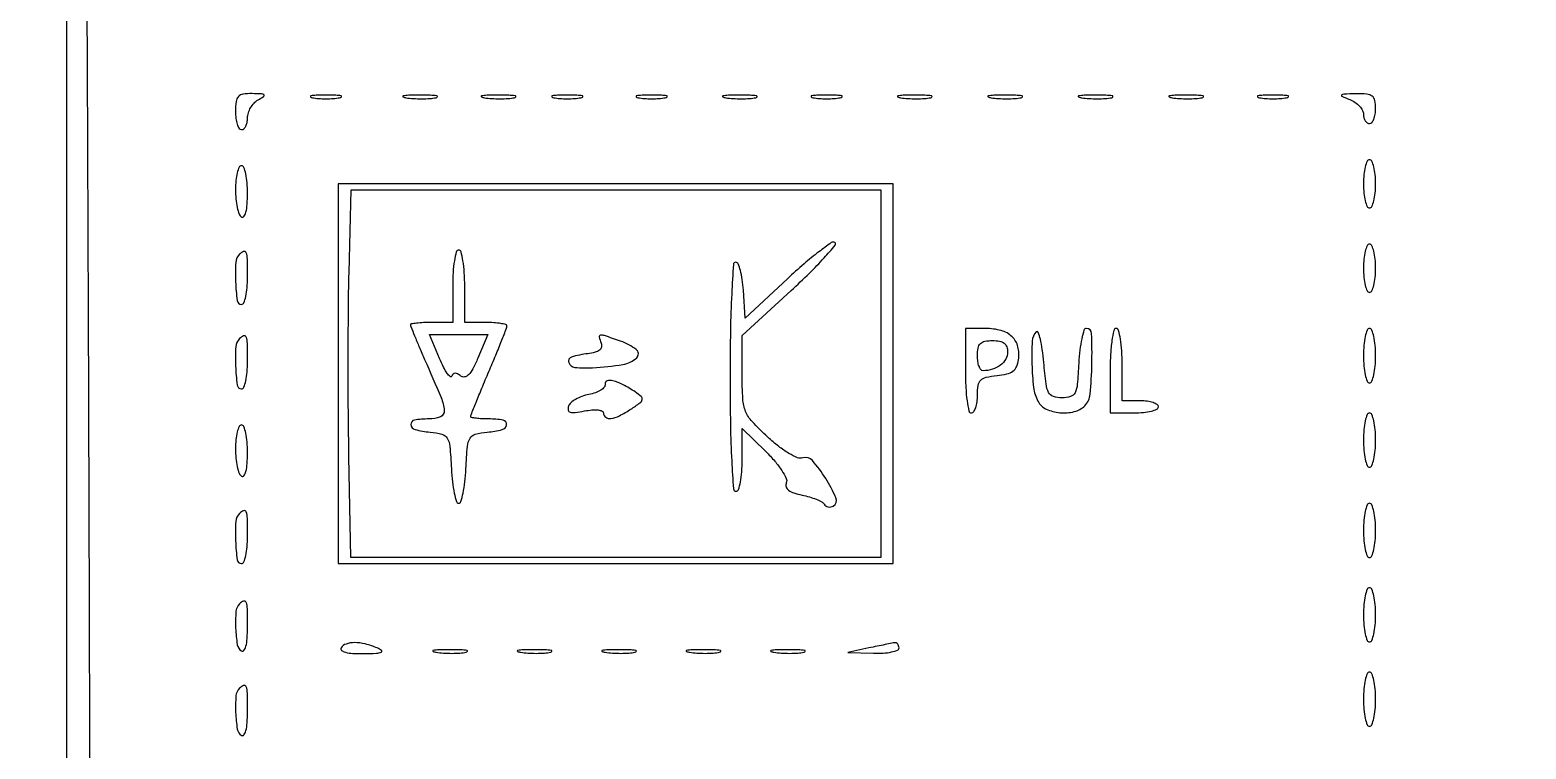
# Model space of a CAD drawing. Header units: millimetres. Extents: x 42961 to 43381, y 28224 to 28521.
# Drawn here: x 43119.85 to 43142.12, y 28348.87 to 28359.58 of the extents above; entities that cross this region are included whole.
import ezdxf

# ---------------------------------------------------------------- set-up
doc = ezdxf.new("R2010")
doc.units = ezdxf.units.MM

msp = doc.modelspace()

# ---------------------------------------------------------------- linework, layer by layer
for points in [[(43120.393, 28372.918), (43120.394, 28347.157), (43120.395, 28321.396), (43137.249, 28321.336, 0.000121), (43144.172, 28321.314, 0.000124), (43151.037, 28321.294, 0.00012), (43156.994, 28321.28, 0.000523), (43160.519, 28321.277), (43166.936, 28321.277)], [(43120.772, 28321.755), (43120.766, 28335.01, 0.000338), (43120.759, 28340.97, 0.000211), (43120.743, 28347.953, 0.000212), (43120.722, 28354.834, 0.000386), (43120.698, 28360.457)]]:
    msp.add_lwpolyline(points, format="xyb")
for points in [[(43122.908, 28358.369, 0.031626), (43122.915, 28358.266, 0.048861), (43122.935, 28358.178, 0.06271), (43122.964, 28358.118, 0.254951), (43122.998, 28358.099, 0.187159), (43123.032, 28358.113, 0.089471), (43123.062, 28358.151, 0.069297), (43123.081, 28358.207, 0.049301), (43123.088, 28358.274, -0.07832), (43123.1, 28358.348, -0.055025), (43123.134, 28358.425, -0.054601), (43123.185, 28358.493, -0.0733), (43123.245, 28358.541, 0.018559), (43123.327, 28358.593, 0.461747), (43123.33, 28358.617, 0.19488), (43123.296, 28358.632, 0.007178), (43123.155, 28358.635, 0.037388), (43123.02, 28358.627, 0.173034), (43122.951, 28358.591, 0.158172), (43122.917, 28358.518, 0.029893)], [(43124.053, 28358.575, 0.029693), (43124.145, 28358.563, 0.017887), (43124.255, 28358.559, 0.017887), (43124.366, 28358.563, 0.029693), (43124.458, 28358.575, 0.142433), (43124.485, 28358.589, 0.611425), (43124.482, 28358.602, 0.039503), (43124.4, 28358.611, 0.008087), (43124.255, 28358.614, 0.008087), (43124.111, 28358.611, 0.039503), (43124.029, 28358.602, 0.611425), (43124.026, 28358.589, 0.142433)], [(43125.447, 28358.574, 0.022548), (43125.556, 28358.562, 0.015659), (43125.681, 28358.559, 0.015827), (43125.801, 28358.563, 0.031163), (43125.896, 28358.575, 0.248898), (43125.913, 28358.589, 0.49082), (43125.906, 28358.602, 0.030832), (43125.809, 28358.611, 0.00738), (43125.648, 28358.612, 0.006817), (43125.487, 28358.61, 0.040183), (43125.403, 28358.601, 0.720633), (43125.402, 28358.588, 0.075924)], [(43126.614, 28358.574, 0.022548), (43126.724, 28358.562, 0.015659), (43126.849, 28358.559, 0.015827), (43126.969, 28358.563, 0.031163), (43127.063, 28358.575, 0.248898), (43127.081, 28358.589, 0.49082), (43127.073, 28358.602, 0.030832), (43126.976, 28358.611, 0.00738), (43126.815, 28358.612, 0.006817), (43126.654, 28358.61, 0.040183), (43126.571, 28358.601, 0.720633), (43126.569, 28358.588, 0.075924)], [(43127.646, 28358.575, 0.029693), (43127.738, 28358.563, 0.017887), (43127.848, 28358.559, 0.017887), (43127.958, 28358.563, 0.029693), (43128.05, 28358.575, 0.142433), (43128.078, 28358.589, 0.611425), (43128.074, 28358.602, 0.039503), (43127.993, 28358.611, 0.008087), (43127.848, 28358.614, 0.008087), (43127.703, 28358.611, 0.039503), (43127.622, 28358.602, 0.611425), (43127.618, 28358.589, 0.142433)], [(43128.903, 28358.575, 0.029693), (43128.995, 28358.563, 0.017887), (43129.105, 28358.559, 0.017887), (43129.215, 28358.563, 0.029693), (43129.307, 28358.575, 0.142433), (43129.335, 28358.589, 0.611425), (43129.331, 28358.602, 0.039503), (43129.25, 28358.611, 0.008087), (43129.105, 28358.614, 0.008087), (43128.961, 28358.611, 0.039503), (43128.879, 28358.602, 0.611425), (43128.875, 28358.589, 0.142433)], [(43130.207, 28358.574, 0.022548), (43130.316, 28358.562, 0.015659), (43130.441, 28358.559, 0.015827), (43130.561, 28358.563, 0.031163), (43130.656, 28358.575, 0.248898), (43130.673, 28358.589, 0.49082), (43130.666, 28358.602, 0.030832), (43130.569, 28358.611, 0.00738), (43130.408, 28358.612, 0.006817), (43130.247, 28358.61, 0.040183), (43130.163, 28358.601, 0.720633), (43130.162, 28358.588, 0.075924)], [(43131.508, 28358.575, 0.029693), (43131.6, 28358.563, 0.017887), (43131.71, 28358.559, 0.017887), (43131.82, 28358.563, 0.029693), (43131.912, 28358.575, 0.142433), (43131.94, 28358.589, 0.611425), (43131.936, 28358.602, 0.039503), (43131.855, 28358.611, 0.008087), (43131.71, 28358.614, 0.008087), (43131.565, 28358.611, 0.039503), (43131.484, 28358.602, 0.611425), (43131.48, 28358.589, 0.142433)], [(43132.811, 28358.574, 0.022548), (43132.921, 28358.562, 0.015659), (43133.046, 28358.559, 0.015827), (43133.166, 28358.563, 0.031163), (43133.26, 28358.575, 0.248898), (43133.278, 28358.589, 0.49082), (43133.27, 28358.602, 0.030832), (43133.173, 28358.611, 0.00738), (43133.012, 28358.612, 0.006817), (43132.851, 28358.61, 0.040183), (43132.768, 28358.601, 0.720633), (43132.766, 28358.588, 0.075924)], [(43134.158, 28358.574, 0.022548), (43134.268, 28358.562, 0.015659), (43134.393, 28358.559, 0.015827), (43134.513, 28358.563, 0.031163), (43134.607, 28358.575, 0.248898), (43134.625, 28358.589, 0.49082), (43134.617, 28358.602, 0.030832), (43134.521, 28358.611, 0.00738), (43134.359, 28358.612, 0.006817), (43134.199, 28358.61, 0.040183), (43134.115, 28358.601, 0.720633), (43134.113, 28358.588, 0.075924)], [(43135.506, 28358.574, 0.022548), (43135.615, 28358.562, 0.015659), (43135.74, 28358.559, 0.015827), (43135.86, 28358.563, 0.031163), (43135.955, 28358.575, 0.248898), (43135.972, 28358.589, 0.49082), (43135.965, 28358.602, 0.030832), (43135.868, 28358.611, 0.00738), (43135.706, 28358.612, 0.006817), (43135.546, 28358.61, 0.040183), (43135.462, 28358.601, 0.720633), (43135.46, 28358.588, 0.075924)], [(43136.853, 28358.574, 0.022548), (43136.962, 28358.562, 0.015659), (43137.087, 28358.559, 0.015827), (43137.207, 28358.563, 0.031163), (43137.302, 28358.575, 0.248898), (43137.319, 28358.589, 0.49082), (43137.312, 28358.602, 0.030832), (43137.215, 28358.611, 0.00738), (43137.054, 28358.612, 0.006817), (43136.893, 28358.61, 0.040183), (43136.809, 28358.601, 0.720633), (43136.808, 28358.588, 0.075924)], [(43138.154, 28358.575, 0.029693), (43138.246, 28358.563, 0.017887), (43138.356, 28358.559, 0.017887), (43138.466, 28358.563, 0.029693), (43138.558, 28358.575, 0.142433), (43138.586, 28358.589, 0.611425), (43138.582, 28358.602, 0.039503), (43138.501, 28358.611, 0.008087), (43138.356, 28358.614, 0.008087), (43138.211, 28358.611, 0.039503), (43138.13, 28358.602, 0.611425), (43138.126, 28358.589, 0.142433)], [(43139.501, 28358.546, -0.05432), (43139.578, 28358.504, -0.056546), (43139.644, 28358.448, -0.062859), (43139.688, 28358.385, -0.124258), (43139.703, 28358.327, 0.063424), (43139.71, 28358.274, 0.081398), (43139.729, 28358.23, 0.098417), (43139.759, 28358.2, 0.151176), (43139.793, 28358.189, 0.226478), (43139.827, 28358.206, 0.074992), (43139.856, 28358.255, 0.057076), (43139.876, 28358.328, 0.038131), (43139.883, 28358.414, 0.047982), (43139.871, 28358.535, 0.186024), (43139.832, 28358.598, 0.14218), (43139.753, 28358.628, 0.024478), (43139.591, 28358.632, 0.003296), (43139.408, 28358.628, 0.186193), (43139.378, 28358.615, 0.532672), (43139.381, 28358.596, 0.008153)], [(43139.703, 28357.291, 0.023598), (43139.71, 28357.153, 0.037669), (43139.729, 28357.037, 0.04382), (43139.758, 28356.954, 0.295869), (43139.793, 28356.932, 0.295869), (43139.828, 28356.954, 0.04382), (43139.856, 28357.037, 0.037669), (43139.876, 28357.153, 0.023598), (43139.883, 28357.291, 0.023598), (43139.876, 28357.429, 0.037669), (43139.856, 28357.545, 0.04382), (43139.828, 28357.628, 0.295869), (43139.793, 28357.65, 0.295869), (43139.758, 28357.628, 0.04382), (43139.729, 28357.545, 0.037669), (43139.71, 28357.429, 0.023598)], [(43122.908, 28357.206, 0.023552), (43122.915, 28357.067, 0.030444), (43122.935, 28356.94, 0.031293), (43122.963, 28356.84, 0.17067), (43122.998, 28356.797, 0.397171), (43123.035, 28356.805, 0.091154), (43123.064, 28356.868, 0.045191), (43123.082, 28356.985, 0.016966), (43123.088, 28357.151, 0.020671), (43123.081, 28357.308, 0.033326), (43123.062, 28357.44, 0.036254), (43123.033, 28357.536, 0.312055), (43122.998, 28357.56, 0.293924), (43122.963, 28357.538, 0.044731), (43122.935, 28357.456, 0.038191), (43122.915, 28357.342, 0.023957)], [(43132.518, 28354.462), (43132.518, 28351.723), (43128.572, 28351.723), (43124.627, 28351.723), (43124.598, 28353.229, -0.002862), (43124.589, 28353.896, -0.001941), (43124.587, 28354.655, -0.001955), (43124.59, 28355.389, -0.003913), (43124.599, 28355.968), (43124.629, 28357.201), (43128.573, 28357.201), (43132.518, 28357.201)], [(43122.968, 28356.243, 0.183501), (43122.913, 28356.12, 0.024868), (43122.91, 28355.833, 0.021944), (43122.934, 28355.551, 0.377276), (43122.998, 28355.495, 0.31052), (43123.033, 28355.519, 0.036969), (43123.062, 28355.613, 0.033738), (43123.081, 28355.744, 0.020945), (43123.088, 28355.899, 0.005487), (43123.085, 28356.17, 0.078357), (43123.068, 28356.265, 0.418163), (43123.03, 28356.283, 0.109736)], [(43126.142, 28355.764), (43126.142, 28355.225), (43125.827, 28355.225, 0.010069), (43125.707, 28355.223, 0.016657), (43125.605, 28355.215, 0.010619), (43125.524, 28355.205, 0.371111), (43125.513, 28355.192, 0.096511), (43125.518, 28355.167, 0.001324), (43125.575, 28355.026, 0.003678), (43125.644, 28354.863, 0.002405), (43125.725, 28354.675, -0.004622), (43125.969, 28354.106, -0.081412), (43126.016, 28353.912, -0.325817), (43125.959, 28353.821, -0.095784), (43125.788, 28353.788, 0.041043), (43125.572, 28353.771, 0.390753), (43125.52, 28353.704, 0.320616), (43125.582, 28353.631, 0.037595), (43125.805, 28353.592, -0.039346), (43125.983, 28353.56, -0.199512), (43126.062, 28353.501, -0.111137), (43126.1, 28353.382, -0.008706), (43126.124, 28353.047, 0.014666), (43126.14, 28352.849, 0.023752), (43126.166, 28352.683, 0.020326), (43126.198, 28352.556, 0.332429), (43126.231, 28352.531, 0.332429), (43126.264, 28352.556, 0.020326), (43126.296, 28352.683, 0.023752), (43126.323, 28352.849, 0.014666), (43126.339, 28353.047, -0.008706), (43126.362, 28353.382, -0.111137), (43126.4, 28353.501, -0.199512), (43126.479, 28353.56, -0.039346), (43126.658, 28353.592, 0.038009), (43126.879, 28353.63, 0.31177), (43126.943, 28353.703, 0.397992), (43126.893, 28353.77, 0.04241), (43126.68, 28353.788, -0.012373), (43126.577, 28353.791, -0.020383), (43126.49, 28353.799, -0.015477), (43126.422, 28353.81, -0.358776), (43126.411, 28353.824, -0.095173), (43126.416, 28353.85, -0.000874), (43126.49, 28354.035, -0.002934), (43126.577, 28354.247, -0.001887), (43126.68, 28354.493, 0.002645), (43126.784, 28354.739, 0.003999), (43126.871, 28354.954, 0.001598), (43126.943, 28355.14, 0.092602), (43126.95, 28355.176, 0.344726), (43126.934, 28355.195, 0.021431), (43126.857, 28355.211, 0.02441), (43126.756, 28355.222, 0.014899), (43126.635, 28355.225), (43126.321, 28355.225), (43126.321, 28355.764, 0.015416), (43126.315, 28355.972, 0.025878), (43126.295, 28356.146, 0.024068), (43126.267, 28356.276, 0.339565), (43126.231, 28356.303, 0.339565), (43126.196, 28356.276, 0.024068), (43126.168, 28356.146, 0.025878), (43126.148, 28355.972, 0.015416)], [(43131.126, 28355.877), (43130.497, 28355.291), (43130.47, 28355.707, 0.019102), (43130.453, 28355.867, 0.030348), (43130.426, 28356.001, 0.030845), (43130.392, 28356.1, 0.30497), (43130.358, 28356.123, 0.396114), (43130.321, 28356.089, 0.00312), (43130.296, 28355.65, 0.008334), (43130.278, 28355.108, 0.004093), (43130.273, 28354.417, 0.003821), (43130.278, 28353.693, 0.009325), (43130.296, 28353.16, 0.004385), (43130.322, 28352.749, 0.393821), (43130.363, 28352.711, 0.32664), (43130.398, 28352.736, 0.029522), (43130.426, 28352.848, 0.029392), (43130.446, 28352.999, 0.01809), (43130.452, 28353.178), (43130.452, 28353.645), (43130.805, 28353.301, -0.02238), (43130.938, 28353.159, -0.032609), (43131.041, 28353.021, -0.034842), (43131.107, 28352.903, -0.203882), (43131.109, 28352.834, 0.173831), (43131.108, 28352.776, 0.14914), (43131.143, 28352.727, 0.08535), (43131.22, 28352.686, 0.029657), (43131.343, 28352.654, -0.021957), (43131.454, 28352.626, -0.026283), (43131.556, 28352.591, -0.026489), (43131.637, 28352.552, -0.130985), (43131.673, 28352.518, 0.106686), (43131.698, 28352.492, 0.099435), (43131.733, 28352.477, 0.095973), (43131.771, 28352.477, 0.091883), (43131.808, 28352.491, 0.371449), (43131.847, 28352.614, 0.039406), (43131.696, 28352.901, 0.038231), (43131.498, 28353.167, 0.297656), (43131.356, 28353.207, -0.17592), (43131.277, 28353.211, -0.035434), (43131.148, 28353.275, -0.032016), (43130.996, 28353.379, -0.020856), (43130.834, 28353.517, -0.017586), (43130.601, 28353.749, -0.091507), (43130.503, 28353.901, -0.083761), (43130.462, 28354.084, -0.013433), (43130.452, 28354.451), (43130.452, 28355.031), (43131.18, 28355.701, 0.008168), (43131.454, 28355.961, 0.014088), (43131.672, 28356.188, 0.008103), (43131.838, 28356.376, 0.462554), (43131.831, 28356.417, 0.298791), (43131.779, 28356.415, 0.00881), (43131.593, 28356.278, 0.01491), (43131.373, 28356.099, 0.009393)], [(43139.703, 28356.034, 0.023598), (43139.71, 28355.896, 0.037669), (43139.729, 28355.78, 0.04382), (43139.758, 28355.697, 0.295869), (43139.793, 28355.674, 0.295869), (43139.828, 28355.697, 0.04382), (43139.856, 28355.78, 0.037669), (43139.876, 28355.896, 0.023598), (43139.883, 28356.034, 0.023598), (43139.876, 28356.171, 0.037669), (43139.856, 28356.287, 0.04382), (43139.828, 28356.37, 0.295869), (43139.793, 28356.393, 0.295869), (43139.758, 28356.37, 0.04382), (43139.729, 28356.287, 0.037669), (43139.71, 28356.171, 0.023598)], [(43133.775, 28354.507, 0.01259), (43133.782, 28354.259, 0.022889), (43133.801, 28354.058, 0.020168), (43133.829, 28353.907, 0.350432), (43133.865, 28353.878, 0.251687), (43133.9, 28353.897, 0.064169), (43133.929, 28353.956, 0.04978), (43133.949, 28354.041, 0.032325), (43133.955, 28354.142, -0.037122), (43133.966, 28354.289, -0.160604), (43134.005, 28354.366, -0.144937), (43134.084, 28354.409, -0.028393), (43134.247, 28354.434, 0.033179), (43134.393, 28354.458, 0.101125), (43134.484, 28354.499, 0.129056), (43134.538, 28354.567, 0.071288), (43134.568, 28354.669, 0.097682), (43134.558, 28354.864, 0.141078), (43134.471, 28355.013, 0.124226), (43134.308, 28355.105, 0.066885), (43134.079, 28355.136), (43133.775, 28355.136)], [(43134.831, 28355.084, 0.182834), (43134.771, 28354.949, 0.020007), (43134.766, 28354.605, 0.024097), (43134.791, 28354.258, 0.09282), (43134.856, 28354.052, 0.16151), (43134.978, 28353.936, 0.086366), (43135.181, 28353.881, 0.083939), (43135.396, 28353.897, 0.137026), (43135.554, 28353.986, 0.175066), (43135.634, 28354.157, 0.018161), (43135.659, 28354.608, 0.014806), (43135.655, 28355.06, 0.402634), (43135.576, 28355.136, 0.327985), (43135.541, 28355.11, 0.022258), (43135.508, 28354.984, 0.025011), (43135.48, 28354.817, 0.015483), (43135.464, 28354.619, -0.008709), (43135.442, 28354.304, -0.091807), (43135.408, 28354.179, -0.207966), (43135.34, 28354.122, -0.074507), (43135.212, 28354.103, -0.078076), (43135.085, 28354.123, -0.198766), (43135.015, 28354.182, -0.088533), (43134.976, 28354.31, -0.008931), (43134.943, 28354.628, 0.013038), (43134.921, 28354.824, 0.025909), (43134.892, 28354.978, 0.033726), (43134.86, 28355.078, 0.542111)], [(43135.931, 28354.507), (43135.931, 28353.878), (43136.29, 28353.878, 0.023598), (43136.428, 28353.885, 0.037669), (43136.544, 28353.905, 0.04382), (43136.627, 28353.933, 0.295869), (43136.649, 28353.968, 0.254951), (43136.631, 28354.002, 0.06271), (43136.57, 28354.031, 0.048861), (43136.483, 28354.051, 0.031626), (43136.38, 28354.058), (43136.111, 28354.058), (43136.111, 28354.597, 0.015416), (43136.104, 28354.805, 0.025878), (43136.084, 28354.978, 0.024068), (43136.056, 28355.108, 0.339565), (43136.021, 28355.136, 0.350432), (43135.984, 28355.106, 0.020168), (43135.957, 28354.956, 0.022889), (43135.937, 28354.754, 0.01259)], [(43139.703, 28354.731, 0.020945), (43139.71, 28354.576, 0.033738), (43139.729, 28354.446, 0.036969), (43139.758, 28354.351, 0.31052), (43139.793, 28354.327, 0.31052), (43139.828, 28354.351, 0.036969), (43139.856, 28354.446, 0.033738), (43139.876, 28354.576, 0.020945), (43139.883, 28354.731, 0.020945), (43139.876, 28354.886, 0.033738), (43139.856, 28355.017, 0.036969), (43139.828, 28355.112, 0.31052), (43139.793, 28355.136, 0.31052), (43139.758, 28355.112, 0.036969), (43139.729, 28355.017, 0.033738), (43139.71, 28354.886, 0.020945)], [(43122.968, 28354.986, 0.183501), (43122.913, 28354.863, 0.024868), (43122.91, 28354.576, 0.021944), (43122.934, 28354.294, 0.377276), (43122.998, 28354.237, 0.31052), (43123.033, 28354.261, 0.036969), (43123.062, 28354.356, 0.033738), (43123.081, 28354.487, 0.020945), (43123.088, 28354.642, 0.005487), (43123.085, 28354.913, 0.078357), (43123.068, 28355.008, 0.418163), (43123.03, 28355.025, 0.109736)], [(43126.517, 28354.694, -0.019027), (43126.442, 28354.535, -0.070934), (43126.378, 28354.445, -0.156464), (43126.319, 28354.414, -0.223546), (43126.263, 28354.428, 0.049307), (43126.216, 28354.46, 0.130726), (43126.178, 28354.469, 0.186056), (43126.148, 28354.457, 0.119333), (43126.128, 28354.425, -0.528228), (43126.104, 28354.419, -0.065669), (43126.062, 28354.466, -0.034232), (43126.006, 28354.56, -0.015514), (43125.946, 28354.691), (43125.796, 28355.046), (43126.231, 28355.046), (43126.667, 28355.046)], [(43128.352, 28354.918, -0.138892), (43128.357, 28354.859, -0.180458), (43128.329, 28354.813, -0.106063), (43128.263, 28354.781, -0.032795), (43128.154, 28354.76, 0.043188), (43127.913, 28354.711, 0.426456), (43127.87, 28354.628, 0.294597), (43127.962, 28354.556, 0.037386), (43128.226, 28354.551, 0.024765), (43128.676, 28354.599, 0.152318), (43128.882, 28354.7, 0.461658), (43128.875, 28354.822, 0.079252), (43128.643, 28354.947, 0.003008), (43128.401, 28355.03, 0.106478), (43128.342, 28355.036, 0.451463), (43128.323, 28355.01, 0.035016)], [(43134.404, 28354.786, -0.128078), (43134.376, 28354.678, -0.103021), (43134.298, 28354.588, -0.090126), (43134.179, 28354.528, -0.0729), (43134.038, 28354.507, -0.239948), (43134.006, 28354.523, -0.069316), (43133.979, 28354.573, -0.053132), (43133.961, 28354.645, -0.03493), (43133.955, 28354.731, -0.045527), (43133.965, 28354.845, -0.152009), (43134, 28354.911, -0.152009), (43134.066, 28354.946, -0.045527), (43134.18, 28354.956, -0.045088), (43134.284, 28354.946, -0.117503), (43134.352, 28354.916, -0.146188), (43134.391, 28354.864, -0.085724)], [(43128.41, 28354.307, -0.22929), (43128.399, 28354.263, -0.075838), (43128.348, 28354.218, -0.057332), (43128.268, 28354.179, -0.037974), (43128.17, 28354.153, 0.039997), (43128.066, 28354.124, 0.04411), (43127.972, 28354.08, 0.04886), (43127.9, 28354.029, 0.133252), (43127.866, 28353.977, 0.133951), (43127.863, 28353.92, 0.27585), (43127.892, 28353.889, 0.104066), (43127.964, 28353.884, 0.016345), (43128.105, 28353.907, -0.026474), (43128.216, 28353.923, -0.050588), (43128.307, 28353.922, -0.075264), (43128.367, 28353.906, -0.298317), (43128.387, 28353.876, 0.246389), (43128.42, 28353.813, 0.189213), (43128.497, 28353.795, 0.082191), (43128.625, 28353.836, 0.02713), (43128.797, 28353.935, 0.012796), (43128.931, 28354.028, 0.174872), (43128.963, 28354.076, 0.280706), (43128.949, 28354.122, 0.032623), (43128.861, 28354.19, 0.026424), (43128.679, 28354.299, 0.058426), (43128.529, 28354.357, 0.136682), (43128.44, 28354.355, 0.388943)], [(43139.703, 28353.474, 0.020945), (43139.71, 28353.319, 0.033738), (43139.729, 28353.189, 0.036969), (43139.758, 28353.094, 0.31052), (43139.793, 28353.07, 0.31052), (43139.828, 28353.094, 0.036969), (43139.856, 28353.189, 0.033738), (43139.876, 28353.319, 0.020945), (43139.883, 28353.474, 0.020945), (43139.876, 28353.629, 0.033738), (43139.856, 28353.759, 0.036969), (43139.828, 28353.854, 0.31052), (43139.793, 28353.878, 0.31052), (43139.758, 28353.854, 0.036969), (43139.729, 28353.759, 0.033738), (43139.71, 28353.629, 0.020945)], [(43122.908, 28353.345, 0.023552), (43122.915, 28353.205, 0.030444), (43122.935, 28353.078, 0.031293), (43122.963, 28352.978, 0.17067), (43122.998, 28352.935, 0.397171), (43123.035, 28352.943, 0.091154), (43123.064, 28353.006, 0.045191), (43123.082, 28353.123, 0.016966), (43123.088, 28353.289, 0.020671), (43123.081, 28353.446, 0.033326), (43123.062, 28353.578, 0.036254), (43123.033, 28353.674, 0.312055), (43122.998, 28353.699, 0.293924), (43122.963, 28353.676, 0.044731), (43122.935, 28353.595, 0.038191), (43122.915, 28353.48, 0.023957)], [(43139.703, 28352.127, 0.020945), (43139.71, 28351.972, 0.033738), (43139.729, 28351.841, 0.036969), (43139.758, 28351.747, 0.31052), (43139.793, 28351.723, 0.31052), (43139.828, 28351.747, 0.036969), (43139.856, 28351.841, 0.033738), (43139.876, 28351.972, 0.020945), (43139.883, 28352.127, 0.020945), (43139.876, 28352.282, 0.033738), (43139.856, 28352.412, 0.036969), (43139.828, 28352.507, 0.31052), (43139.793, 28352.531, 0.31052), (43139.758, 28352.507, 0.036969), (43139.729, 28352.412, 0.033738), (43139.71, 28352.282, 0.020945)], [(43122.968, 28352.381, 0.183501), (43122.913, 28352.259, 0.024868), (43122.91, 28351.971, 0.021944), (43122.934, 28351.689, 0.377276), (43122.998, 28351.633, 0.31052), (43123.033, 28351.657, 0.036969), (43123.062, 28351.752, 0.033738), (43123.081, 28351.882, 0.020945), (43123.088, 28352.037, 0.005487), (43123.085, 28352.308, 0.078357), (43123.068, 28352.403, 0.418163), (43123.03, 28352.421, 0.109736)], [(43139.703, 28350.869, 0.020945), (43139.71, 28350.715, 0.033738), (43139.729, 28350.584, 0.036969), (43139.758, 28350.489, 0.31052), (43139.793, 28350.465, 0.31052), (43139.828, 28350.489, 0.036969), (43139.856, 28350.584, 0.033738), (43139.876, 28350.715, 0.020945), (43139.883, 28350.869, 0.020945), (43139.876, 28351.024, 0.033738), (43139.856, 28351.155, 0.036969), (43139.828, 28351.25, 0.31052), (43139.793, 28351.274, 0.31052), (43139.758, 28351.25, 0.036969), (43139.729, 28351.155, 0.033738), (43139.71, 28351.024, 0.020945)], [(43122.968, 28351.034, 0.178772), (43122.915, 28350.918, 0.030087), (43122.911, 28350.671, 0.028841), (43122.935, 28350.425, 0.218208), (43122.998, 28350.331, 0.397171), (43123.035, 28350.338, 0.091154), (43123.064, 28350.401, 0.045191), (43123.082, 28350.518, 0.016966), (43123.088, 28350.685, 0.005399), (43123.085, 28350.959, 0.07726), (43123.068, 28351.055, 0.417401), (43123.03, 28351.073, 0.111586)], [(43124.48, 28350.376, 0.385906), (43124.487, 28350.34, 0.101452), (43124.544, 28350.312, 0.048072), (43124.654, 28350.295, 0.017733), (43124.811, 28350.292, 0.006625), (43125.008, 28350.298, 0.085199), (43125.079, 28350.313, 0.580976), (43125.083, 28350.338, 0.062003), (43125.019, 28350.376, 0.039659), (43124.841, 28350.436, 0.061905), (43124.681, 28350.456, 0.080653), (43124.555, 28350.435, 0.175599)], [(43132.338, 28350.376), (43132.024, 28350.309), (43132.406, 28350.298, 0.022182), (43132.552, 28350.299, 0.035964), (43132.675, 28350.316, 0.041145), (43132.764, 28350.341, 0.310641), (43132.788, 28350.376, 0.075342), (43132.782, 28350.409, 0.103263), (43132.768, 28350.435, 0.122304), (43132.746, 28350.451, 0.137191), (43132.72, 28350.454, 0.006285), (43132.678, 28350.446, 0.000664), (43132.58, 28350.426, 0.000821), (43132.464, 28350.402, 0.000659)], [(43125.896, 28350.311, 0.022548), (43126.005, 28350.3, 0.015659), (43126.13, 28350.296, 0.015827), (43126.25, 28350.3, 0.031163), (43126.345, 28350.312, 0.248898), (43126.362, 28350.326, 0.49082), (43126.355, 28350.339, 0.030832), (43126.258, 28350.348, 0.00738), (43126.097, 28350.35, 0.006817), (43125.936, 28350.347, 0.040183), (43125.852, 28350.338, 0.720633), (43125.851, 28350.325, 0.075924)], [(43127.153, 28350.311, 0.022548), (43127.263, 28350.3, 0.015659), (43127.387, 28350.296, 0.015827), (43127.507, 28350.3, 0.031163), (43127.602, 28350.312, 0.248898), (43127.619, 28350.326, 0.49082), (43127.612, 28350.339, 0.030832), (43127.515, 28350.348, 0.00738), (43127.354, 28350.35, 0.006817), (43127.193, 28350.347, 0.040183), (43127.11, 28350.338, 0.720633), (43127.108, 28350.325, 0.075924)], [(43128.41, 28350.311, 0.022548), (43128.52, 28350.3, 0.015659), (43128.645, 28350.296, 0.015827), (43128.765, 28350.3, 0.031163), (43128.86, 28350.312, 0.248898), (43128.877, 28350.326, 0.49082), (43128.869, 28350.339, 0.030832), (43128.773, 28350.348, 0.00738), (43128.611, 28350.35, 0.006817), (43128.451, 28350.347, 0.040183), (43128.367, 28350.338, 0.720633), (43128.365, 28350.325, 0.075924)], [(43129.668, 28350.311, 0.022548), (43129.778, 28350.3, 0.015659), (43129.902, 28350.296, 0.015827), (43130.022, 28350.3, 0.031163), (43130.117, 28350.312, 0.248898), (43130.134, 28350.326, 0.49082), (43130.127, 28350.339, 0.030832), (43130.03, 28350.348, 0.00738), (43129.869, 28350.35, 0.006817), (43129.708, 28350.347, 0.040183), (43129.624, 28350.338, 0.720633), (43129.623, 28350.325, 0.075924)], [(43130.925, 28350.311, 0.022548), (43131.035, 28350.3, 0.015659), (43131.159, 28350.296, 0.015827), (43131.28, 28350.3, 0.031163), (43131.374, 28350.312, 0.248898), (43131.391, 28350.326, 0.49082), (43131.384, 28350.339, 0.030832), (43131.287, 28350.348, 0.00738), (43131.126, 28350.35, 0.006817), (43130.965, 28350.347, 0.040183), (43130.882, 28350.338, 0.720633), (43130.88, 28350.325, 0.075924)], [(43139.703, 28349.612, 0.020945), (43139.71, 28349.457, 0.033738), (43139.729, 28349.327, 0.036969), (43139.758, 28349.232, 0.31052), (43139.793, 28349.208, 0.31052), (43139.828, 28349.232, 0.036969), (43139.856, 28349.327, 0.033738), (43139.876, 28349.457, 0.020945), (43139.883, 28349.612, 0.020945), (43139.876, 28349.767, 0.033738), (43139.856, 28349.898, 0.036969), (43139.828, 28349.992, 0.31052), (43139.793, 28350.016, 0.31052), (43139.758, 28349.992, 0.036969), (43139.729, 28349.898, 0.033738), (43139.71, 28349.767, 0.020945)], [(43122.968, 28349.777, 0.178772), (43122.915, 28349.661, 0.030087), (43122.911, 28349.413, 0.028841), (43122.935, 28349.168, 0.218208), (43122.998, 28349.073, 0.397171), (43123.035, 28349.081, 0.091154), (43123.064, 28349.144, 0.045191), (43123.082, 28349.261, 0.016966), (43123.088, 28349.427, 0.005399), (43123.085, 28349.702, 0.07726), (43123.068, 28349.798, 0.417401), (43123.03, 28349.816, 0.111586)]]:
    msp.add_lwpolyline(points, format="xyb", close=True)
msp.add_lwpolyline([(43124.435, 28354.462), (43124.435, 28351.633), (43128.566, 28351.633), (43132.698, 28351.633), (43132.698, 28354.462), (43132.698, 28357.291), (43128.566, 28357.291), (43124.435, 28357.291)], close=True)

doc.saveas('drawing.dxf')
